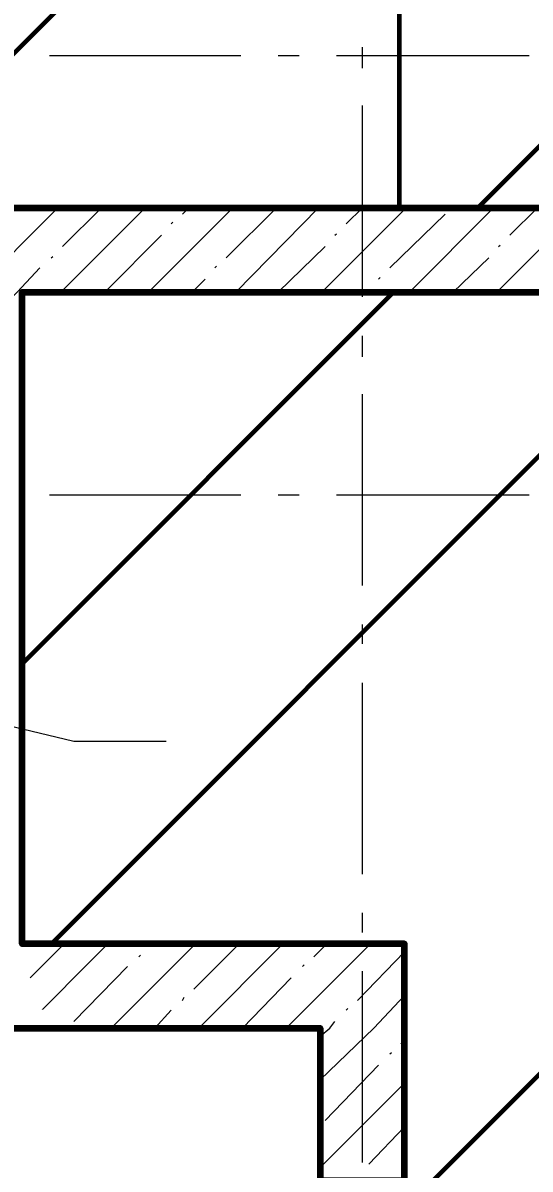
# Model space of a CAD drawing. Header units: millimetres. Extents: x -213911 to 415037, y -3642 to 107391.
# Drawn here: x -109112 to -107786, y 20498 to 23493 of the extents above; entities that cross this region are included whole.
import ezdxf

# ---------------------------------------------------------------- set-up
doc = ezdxf.new("R2010")
doc.units = ezdxf.units.MM
for name, color, linetype, lineweight in [('9.1 Стен подвал шпак', 160, 'Continuous', 90), ('9.2 Потолок подвал шпак', 90, 'Continuous', 60), ('9.3 клининг подвал', 190, 'Continuous', 60), ('Оси', 7, 'Continuous', 9)]:
    doc.layers.add(name, color=color, linetype=linetype, lineweight=lineweight)
doc.styles.get("Standard").update_dxf_attribs({"font": 'arial.ttf'})

msp = doc.modelspace()

# ---------------------------------------------------------------- linework, layer by layer
at = {"lineweight": 40}
msp.add_lwpolyline([(-113778.3, 26411.6), (-106250.3, 26411.6), (-106250.3, 23009.8), (-112037.1, 23009.8), (-112257.4, 23009.8), (-112257.4, 18875.1), (-112354.9, 18875.1), (-112354.9, 18654.8), (-112037.1, 18654.8), (-112037.1, 18875.1), (-112037.1, 20866.2), (-108334.6, 20866.2), (-108334.6, 20468), (-108114.3, 20468), (-108114.3, 20866.2), (-108114.3, 21086.5), (-109114.1, 21086.5), (-109114.1, 22789.5), (-106030, 22789.5), (-106030, 23009.8), (-106030, 26411.6), (-104132.1, 26411.6)], dxfattribs=at)
at = {"layer": 'Оси', "lineweight": 9}
for points in [[(-108224.4, 23374.1), (-108224.4, 23429.2)], [(-109042, 23408), (-108542.2, 23408)], [(-108444.7, 23408), (-108389.6, 23408)], [(-108292.2, 23408), (-107788.1, 23408)], [(-108224.4, 22776.8), (-108224.4, 23276.7)], [(-109334.4, 22696.3), (-109241.2, 22789.5), (-109020.9, 23009.8)], [(-109012.4, 22789.5), (-108792.1, 23009.8)], [(-109008.2, 22908.1), (-108906.5, 23009.8)], [(-108783.6, 22789.5), (-108563.3, 23009.8)], [(-108694.7, 22992.8), (-108677.7, 23009.8)], [(-108580.3, 22878.5), (-108449, 23009.8)], [(-108554.9, 22789.5), (-108338.8, 23009.8)], [(-108330.3, 22789.5), (-108110, 23009.8)], [(-108266.8, 22967.4), (-108224.4, 23009.8)], [(-108101.6, 22789.5), (-107881.3, 23009.8)], [(-107872.8, 22789.5), (-107652.5, 23009.8)], [(-107838.9, 22937.8), (-107766.9, 23009.8)], [(-108152.4, 22853), (-108008.4, 22992.8)], [(-108724.3, 22967.4), (-108720.1, 22971.7)], [(-108893.8, 22793.7), (-108749.7, 22937.8)], [(-108296.4, 22937.8), (-108292.2, 22942)], [(-109037.8, 22878.5), (-109033.6, 22882.7)], [(-108444.7, 22789.5), (-108321.9, 22908.1)], [(-107868.6, 22908.1), (-107864.3, 22912.3)], [(-109207.3, 22709), (-109126.8, 22789.5), (-109067.5, 22853)], [(-108609.9, 22853), (-108605.7, 22857.3)], [(-107987.2, 22789.5), (-107894, 22878.5)], [(-108669.2, 22789.5), (-108635.4, 22823.4)], [(-108182.1, 22823.4), (-108177.8, 22827.6)], [(-108216, 22789.5), (-108207.5, 22793.7)], [(-108224.4, 22620), (-108224.4, 22675.1)], [(-108224.4, 22022.7), (-108224.4, 22522.6)], [(-109042, 22259.9), (-108542.2, 22259.9)], [(-108444.7, 22259.9), (-108389.6, 22259.9)], [(-108292.2, 22259.9), (-107788.1, 22259.9)], [(-110956.9, 22090.5), (-108978.5, 21616), (-108737, 21616)], [(-108224.4, 21870.2), (-108224.4, 21921)], [(-108224.4, 21268.6), (-108224.4, 21768.5)], [(-108224.4, 21116.1), (-108224.4, 21167)], [(-109109.8, 20866.2), (-108889.5, 21086.5)], [(-109092.9, 20997.5), (-109003.9, 21086.5)], [(-108881.1, 20866.2), (-108660.8, 21086.5)], [(-108779.4, 21082.2), (-108775.2, 21086.5)], [(-108665, 20967.9), (-108546.4, 21086.5)], [(-108652.3, 20866.2), (-108432, 21086.5)], [(-108423.5, 20866.2), (-108203.2, 21086.5)], [(-108351.5, 21052.6), (-108317.6, 21086.5)], [(-108809, 21052.6), (-108804.8, 21056.8)], [(-108237.1, 20938.2), (-108114.3, 21065.3)], [(-108978.5, 20883.1), (-108838.7, 21027.2)], [(-108381.2, 21027.2), (-108376.9, 21031.4)], [(-108537.9, 20866.2), (-108410.8, 20997.5)], [(-108224.4, 20514.6), (-108224.4, 21014.5)], [(-108694.7, 20938.2), (-108690.4, 20946.7)], [(-108334.6, 20730.6), (-108194.8, 20866.2), (-108114.3, 20950.9)], [(-108766.7, 20866.2), (-108724.3, 20912.8)], [(-108266.8, 20912.8), (-108262.6, 20917)], [(-108334.6, 20845), (-108309.2, 20866.2), (-108296.4, 20883.1)], [(-108122.8, 20823.8), (-108114.3, 20836.5)], [(-108152.4, 20798.4), (-108148.2, 20802.6)], [(-108321.9, 20624.7), (-108182.1, 20768.8)], [(-108334.6, 20501.9), (-108114.3, 20722.2)], [(-108207.5, 20510.3), (-108114.3, 20607.8)]]:
    msp.add_lwpolyline(points, dxfattribs=at)

# ---------------------------------------------------------------- next in the draw order: texts
at = {"insert": (-111295.5, 20209.4), "char_height": 700, "attachment_point": 4, "bg_fill": 3, "box_fill_scale": 1.5, "bg_fill_color": 256, "bg_fill_transparency": 0}
msp.add_mtext('0.13', dxfattribs=at)

# ---------------------------------------------------------------- next in the draw order: hatches: boundary and pattern name
at = {"layer": '9.2 Потолок подвал шпак'}
h = msp.add_hatch(dxfattribs=at)
h.set_pattern_fill('ANGLE', color=256, scale=180)
h.set_pattern_definition([(0, (0, 0), (0, 1257.3), [914.4, -342.9]), (90, (0, 0), (-1257.3, 8e-14), [914.4, -342.9])])
h.paths.add_polyline_path([(-106250.3, 26411.6), (-112257.4, 26411.6), (-113807.9, 26411.6), (-113807.9, 18875.1), (-112257.4, 18875.1), (-112257.4, 23009.8), (-106250.3, 23009.8)])
h.paths.add_polyline_path([(-111787.2, 24835.6), (-107754.2, 24835.6), (-107754.2, 24585.7), (-111787.2, 24585.7)], flags=16)
at = {"layer": '9.3 клининг подвал'}
h = msp.add_hatch(dxfattribs=at)
h.set_pattern_fill('ANSI32', color=256, scale=180)
h.paths.add_polyline_path([(-106250.3, 26411.6), (-112257.4, 26411.6), (-113807.9, 26411.6), (-113807.9, 18875.1), (-112257.4, 18875.1), (-112257.4, 23009.8), (-106250.3, 23009.8)])
h.paths.add_polyline_path([(-111787.2, 24835.6), (-107754.2, 24835.6), (-107754.2, 24585.7), (-111787.2, 24585.7)], flags=16)
h = msp.add_hatch(dxfattribs=at)
h.set_pattern_fill('ANSI32', color=256, scale=180)
h.paths.add_polyline_path([(-106152.9, 22789.5), (-109114.1, 22789.5), (-109114.1, 21086.5), (-108114.3, 21086.5), (-108114.3, 20468), (-108334.6, 20468), (-108334.6, 20866.2), (-112037.1, 20866.2), (-112037.1, 18875.1), (-112037.1, 18858.2), (-110533.2, 18858.2), (-110054.5, 18858.2), (-110054.5, 18777.7), (-108334.6, 18777.7), (-108334.6, 18790.4), (-108334.6, 19264.9), (-108114.3, 19264.9), (-108114.3, 18875.1), (-106233.3, 18875.1), (-106233.3, 19154.7), (-106152.9, 19154.7)])

# ---------------------------------------------------------------- next in the draw order: linework, layer by layer
at = {"layer": '9.1 Стен подвал шпак'}
for points in [[(-112257.4, 26411.6), (-113807.9, 26411.6), (-113807.9, 18875.1), (-112257.4, 18875.1), (-112257.4, 23009.8), (-106250.3, 23009.8), (-106250.3, 26411.6)], [(-112037.1, 18875.1), (-112037.1, 20866.2), (-108334.6, 20866.2), (-108334.6, 20468), (-108114.3, 20468), (-108114.3, 21086.5), (-109114.1, 21086.5), (-109114.1, 22789.5), (-106152.9, 22789.5), (-106152.9, 19154.7), (-106233.3, 19154.7), (-106233.3, 18875.1), (-108114.3, 18875.1), (-108114.3, 19264.9), (-108334.6, 19264.9), (-108334.6, 18790.4), (-108334.6, 18777.7), (-110054.5, 18777.7), (-110054.5, 18858.2), (-110533.2, 18858.2), (-112037.1, 18858.2)]]:
    msp.add_lwpolyline(points, close=True, dxfattribs=at)

doc.saveas('drawing.dxf')
